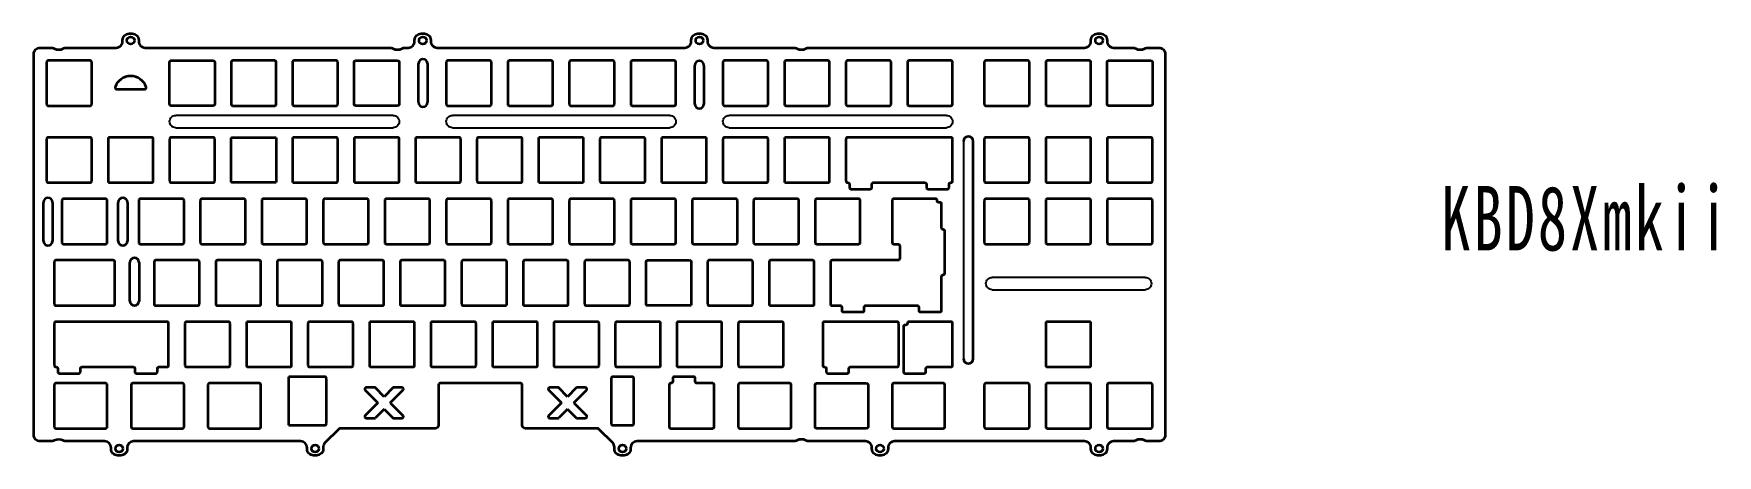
# Model space of a CAD drawing. Header units: millimetres. Extents: x 0 to 522, y 0 to 131.
import ezdxf

# ---------------------------------------------------------------- set-up
doc = ezdxf.new("R2010")
doc.units = ezdxf.units.MM
doc.layers.get('0').update_dxf_attribs({"lineweight": 35})
doc.styles.add('标准', font='', dxfattribs={"width": 0.667})
doc.styles.get('标准').set_extended_font_data('仿宋_gb2312')

msp = doc.modelspace()

# ---------------------------------------------------------------- linework, layer by layer
for p, q in [((119.22, 109.43), (119.22, 121.43)), ((122.03, 121.43), (122.03, 109.43)), ((204.85, 108.89), (204.85, 120.89)), ((207.67, 120.89), (207.67, 108.89)), ((25.74, 113.49), (34.36, 113.49)), ((291.11, 29.96), (291.11, 97.31)), ((3, 66.42), (3, 78.42)), ((5.81, 78.42), (5.81, 66.42)), ((26.22, 66.42), (26.22, 78.42)), ((29.03, 78.42), (29.03, 66.42)), ((29.82, 47.82), (29.82, 59.82)), ((32.64, 59.82), (32.64, 47.82)), ((105.51, 21.04), (103.09, 21.04)), ((108.57, 18.18), (105.86, 20.9)), ((111.28, 20.9), (108.57, 18.18)), ((114.05, 21.04), (111.64, 21.04)), ((162.36, 21.04), (159.94, 21.04)), ((165.42, 18.18), (162.71, 20.9)), ((168.13, 20.9), (165.42, 18.18)), ((170.9, 21.04), (168.49, 21.04)), ((102.74, 20.19), (106.66, 16.27)), ((106.66, 16.27), (102.74, 12.35)), ((110.49, 16.27), (114.4, 20.19)), ((110.49, 16.27), (114.4, 12.35)), ((159.59, 20.19), (163.51, 16.27)), ((163.51, 16.27), (159.59, 12.35)), ((167.34, 16.27), (171.26, 20.19)), ((167.34, 16.27), (171.26, 12.35)), ((103.09, 11.5), (105.51, 11.5)), ((108.57, 14.36), (105.86, 11.65)), ((108.57, 14.36), (111.28, 11.65)), ((111.64, 11.5), (114.05, 11.5)), ((159.94, 11.5), (162.36, 11.5)), ((165.42, 14.36), (162.71, 11.65)), ((165.42, 14.36), (168.13, 11.65)), ((168.49, 11.5), (170.9, 11.5))]:
    msp.add_line(p, q)
at = {"color": 7, "linetype": 'Continuous', "lineweight": 25}
for p, q in [((111.35, 105.36), (44, 105.36)), ((197.08, 105.36), (129.73, 105.36)), ((282.8, 105.36), (215.45, 105.36)), ((44, 101.56), (111.35, 101.56)), ((129.73, 101.56), (197.08, 101.56)), ((215.45, 101.56), (282.8, 101.56)), ((288.11, 97.31), (288.11, 29.96)), ((344.4, 55.15), (296.93, 55.15)), ((296.93, 51.35), (344.4, 51.35))]:
    msp.add_line(p, q, dxfattribs=at)
for points in [[(345.24, 4.35, -0.124369), (344.29, 4.59, 0.252646), (341.44, 4.59, -0.124369), (340.49, 4.35), (334.59, 4.35, 0.414214), (332.59, 2.35), (332.59, 2, -0.414214), (330.59, 0), (329.59, 0, -0.414214), (327.59, 2), (327.59, 2.35, 0.414214), (325.59, 4.35), (266.72, 4.35, 0.414214), (264.72, 2.35), (264.72, 2, -0.414214), (262.72, 0), (261.72, 0, -0.414214), (259.72, 2), (259.72, 2.35, 0.414214), (257.72, 4.35), (240.24, 4.35, -0.124369), (239.29, 4.59, 0.252646), (236.44, 4.59, -0.124369), (235.49, 4.35), (186.94, 4.35, 0.414214), (184.94, 2.35), (184.94, 2, -0.414214), (182.94, 0), (181.94, 0, -0.414214), (179.94, 2), (179.94, 2.52, 0.198912), (179.36, 3.94), (175.24, 8.06, 0.198912), (174.53, 8.35), (152.35, 8.35, -0.414214), (151.35, 9.35), (151.35, 21.85, 0.414214), (150.85, 22.35), (125.94, 22.35, 0.414214), (125.44, 21.85), (125.44, 9.35, -0.414214), (124.44, 8.35), (95.11, 8.35, 0.198912), (94.41, 8.06), (90.29, 3.94, 0.198912), (89.7, 2.52), (89.7, 2, -0.414214), (87.7, 0), (86.7, 0, -0.414214), (84.7, 2), (84.7, 2.35, 0.414214), (82.7, 4.35), (30.98, 4.35, 0.414214), (28.98, 2.35), (28.98, 2, -0.414214), (26.98, 0), (25.98, 0, -0.414214), (23.98, 2), (23.98, 2.35, 0.414214), (21.98, 4.35), (10.12, 4.35, -0.124369), (9.17, 4.59, 0.252646), (6.33, 4.59, -0.124369), (5.38, 4.35), (2, 4.35, -0.414214), (0, 6.35), (0, 124.36, -0.414214), (2, 126.36), (5.38, 126.36, -0.124369), (6.33, 126.12, 0.252646), (9.17, 126.12, -0.124369), (10.12, 126.36), (25.55, 126.36, 0.414214), (27.55, 128.36), (27.55, 128.71, -0.414214), (29.55, 130.71), (30.55, 130.71, -0.414214), (32.55, 128.71), (32.55, 128.36, 0.414214), (34.55, 126.36), (110.38, 126.36, -0.124369), (111.33, 126.12, 0.252646), (114.17, 126.12, -0.124369), (115.12, 126.36), (116.04, 126.36, 0.414214), (118.04, 128.36), (118.04, 128.71, -0.414214), (120.04, 130.71), (121.04, 130.71, -0.414214), (123.04, 128.71), (123.04, 128.36, 0.414214), (125.04, 126.36), (201.76, 126.36, 0.414214), (203.76, 128.36), (203.76, 128.71, -0.414214), (205.76, 130.71), (206.76, 130.71, -0.414214), (208.76, 128.71), (208.76, 128.36, 0.414214), (210.76, 126.36), (235.49, 126.36, -0.124369), (236.44, 126.12, 0.252646), (239.29, 126.12, -0.124369), (240.24, 126.36), (325.59, 126.36, 0.414214), (327.59, 128.36), (327.59, 128.71, -0.414214), (329.59, 130.71), (330.59, 130.71, -0.414214), (332.59, 128.71), (332.59, 128.36, 0.414214), (334.59, 126.36), (340.49, 126.36, -0.124369), (341.44, 126.12, 0.252646), (344.29, 126.12, -0.124369), (345.24, 126.36), (348.61, 126.36, -0.414214), (350.61, 124.36), (350.61, 6.35, -0.414214), (348.61, 4.35)], [(17.5, 122.36), (4.5, 122.36, 0.414214), (4, 121.86), (4, 108.86, 0.414214), (4.5, 108.36), (17.5, 108.36, 0.414214), (18, 108.86), (18, 121.86, 0.414214)], [(42.1, 121.86, -0.414214), (42.6, 122.36), (55.6, 122.36, -0.414214), (56.1, 121.86), (56.1, 108.86, -0.414214), (55.6, 108.36), (42.6, 108.36, -0.414214), (42.1, 108.86)], [(74.65, 122.36), (61.65, 122.36, 0.414214), (61.15, 121.86), (61.15, 108.86, 0.414214), (61.65, 108.36), (74.65, 108.36, 0.414214), (75.15, 108.86), (75.15, 121.86, 0.414214)], [(93.7, 122.36), (80.7, 122.36, 0.414214), (80.2, 121.86), (80.2, 108.86, 0.414214), (80.7, 108.36), (93.7, 108.36, 0.414214), (94.2, 108.86), (94.2, 121.86, 0.414214)], [(99.25, 121.86, -0.414214), (99.75, 122.36), (112.75, 122.36, -0.414214), (113.25, 121.86), (113.25, 108.86, -0.414214), (112.75, 108.36), (99.75, 108.36, -0.414214), (99.25, 108.86)], [(141.32, 122.36), (128.32, 122.36, 0.414214), (127.83, 121.86), (127.83, 108.86, 0.414214), (128.32, 108.36), (141.32, 108.36, 0.414214), (141.82, 108.86), (141.82, 121.86, 0.414214)], [(160.38, 122.36), (147.38, 122.36, 0.414214), (146.88, 121.86), (146.88, 108.86, 0.414214), (147.38, 108.36), (160.38, 108.36, 0.414214), (160.88, 108.86), (160.88, 121.86, 0.414214)], [(179.43, 122.36), (166.43, 122.36, 0.414214), (165.93, 121.86), (165.93, 108.86, 0.414214), (166.43, 108.36), (179.43, 108.36, 0.414214), (179.93, 108.86), (179.93, 121.86, 0.414214)], [(198.98, 108.86), (198.98, 121.86, 0.414214), (198.48, 122.36), (185.48, 122.36, 0.414214), (184.98, 121.86), (184.98, 108.86, 0.414214), (185.48, 108.36), (198.48, 108.36, 0.414214)], [(227.05, 122.36), (214.05, 122.36, 0.414214), (213.55, 121.86), (213.55, 108.86, 0.414214), (214.05, 108.36), (227.05, 108.36, 0.414214), (227.55, 108.86), (227.55, 121.86, 0.414214)], [(246.1, 122.36), (233.1, 122.36, 0.414214), (232.6, 121.86), (232.6, 108.86, 0.414214), (233.1, 108.36), (246.1, 108.36, 0.414214), (246.6, 108.86), (246.6, 121.86, 0.414214)], [(265.15, 122.36), (252.15, 122.36, 0.414214), (251.65, 121.86), (251.65, 108.86, 0.414214), (252.15, 108.36), (265.15, 108.36, 0.414214), (265.65, 108.86), (265.65, 121.86, 0.414214)], [(284.7, 108.86), (284.7, 121.86, 0.414214), (284.2, 122.36), (271.2, 122.36, 0.414214), (270.7, 121.86), (270.7, 108.86, 0.414214), (271.2, 108.36), (284.2, 108.36, 0.414214)], [(308.01, 122.36), (295.01, 122.36, 0.414214), (294.51, 121.86), (294.51, 108.86, 0.414214), (295.01, 108.36), (308.01, 108.36, 0.414214), (308.51, 108.86), (308.51, 121.86, 0.414214)], [(327.06, 122.36), (314.06, 122.36, 0.414214), (313.56, 121.86), (313.56, 108.86, 0.414214), (314.06, 108.36), (327.06, 108.36, 0.414214), (327.56, 108.86), (327.56, 121.86, 0.414214)], [(332.61, 121.86, -0.414214), (333.11, 122.36), (346.11, 122.36, -0.414214), (346.61, 121.86), (346.61, 108.86, -0.414214), (346.11, 108.36), (333.11, 108.36, -0.414214), (332.61, 108.86)], [(17.5, 98.55), (4.5, 98.55, 0.414214), (4, 98.05), (4, 85.05, 0.414214), (4.5, 84.55), (17.5, 84.55, 0.414214), (18, 85.05), (18, 98.05, 0.414214)], [(36.55, 98.55), (23.55, 98.55, 0.414214), (23.05, 98.05), (23.05, 85.05, 0.414214), (23.55, 84.55), (36.55, 84.55, 0.414214), (37.05, 85.05), (37.05, 98.05, 0.414214)], [(55.6, 98.55), (42.6, 98.55, 0.414214), (42.1, 98.05), (42.1, 85.05, 0.414214), (42.6, 84.55), (55.6, 84.55, 0.414214), (56.1, 85.05), (56.1, 98.05, 0.414214)], [(61.15, 98.05, -0.414214), (61.65, 98.55), (74.65, 98.55, -0.414214), (75.15, 98.05), (75.15, 85.05, -0.414214), (74.65, 84.55), (61.65, 84.55, -0.414214), (61.15, 85.05)], [(94.2, 85.05), (94.2, 98.05, 0.414214), (93.7, 98.55), (80.7, 98.55, 0.414214), (80.2, 98.05), (80.2, 85.05, 0.414214), (80.7, 84.55), (93.7, 84.55, 0.414214)], [(112.75, 98.55), (99.75, 98.55, 0.414214), (99.25, 98.05), (99.25, 85.05, 0.414214), (99.75, 84.55), (112.75, 84.55, 0.414214), (113.25, 85.05), (113.25, 98.05, 0.414214)], [(132.3, 85.05), (132.3, 98.05, 0.414214), (131.8, 98.55), (118.8, 98.55, 0.414214), (118.3, 98.05), (118.3, 85.05, 0.414214), (118.8, 84.55), (131.8, 84.55, 0.414214)], [(150.85, 98.55), (137.85, 98.55, 0.414214), (137.35, 98.05), (137.35, 85.05, 0.414214), (137.85, 84.55), (150.85, 84.55, 0.414214), (151.35, 85.05), (151.35, 98.05, 0.414214)], [(169.9, 98.55), (156.9, 98.55, 0.414214), (156.4, 98.05), (156.4, 85.05, 0.414214), (156.9, 84.55), (169.9, 84.55, 0.414214), (170.4, 85.05), (170.4, 98.05, 0.414214)], [(188.95, 98.55), (175.95, 98.55, 0.414214), (175.45, 98.05), (175.45, 85.05, 0.414214), (175.95, 84.55), (188.95, 84.55, 0.414214), (189.45, 85.05), (189.45, 98.05, 0.414214)], [(208, 98.55), (195, 98.55, 0.414214), (194.5, 98.05), (194.5, 85.05, 0.414214), (195, 84.55), (208, 84.55, 0.414214), (208.5, 85.05), (208.5, 98.05, 0.414214)], [(227.05, 98.55), (214.05, 98.55, 0.414214), (213.55, 98.05), (213.55, 85.05, 0.414214), (214.05, 84.55), (227.05, 84.55, 0.414214), (227.55, 85.05), (227.55, 98.05, 0.414214)], [(246.1, 98.55), (233.1, 98.55, 0.414214), (232.6, 98.05), (232.6, 85.05, 0.414214), (233.1, 84.55), (246.1, 84.55, 0.414214), (246.6, 85.05), (246.6, 98.05, 0.414214)], [(252.24, 84.55, -0.414214), (252.74, 84.05), (252.74, 83.05, 0.414214), (253.24, 82.55), (259.24, 82.55, 0.414214), (259.74, 83.05), (259.74, 84.05, -0.414214), (260.24, 84.55), (276.11, 84.55, -0.414214), (276.61, 84.05), (276.61, 83.05, 0.414214), (277.11, 82.55), (283.11, 82.55, 0.414214), (283.61, 83.05), (283.61, 84.05, -0.414214), (284.11, 84.55), (284.2, 84.55, 0.414214), (284.7, 85.05), (284.7, 98.05, 0.414214), (284.2, 98.55), (252.15, 98.55, 0.414214), (251.65, 98.05), (251.65, 85.05, 0.414214), (252.15, 84.55)], [(308.01, 98.55), (295.01, 98.55, 0.414214), (294.51, 98.05), (294.51, 85.05, 0.414214), (295.01, 84.55), (308.01, 84.55, 0.414214), (308.51, 85.05), (308.51, 98.05, 0.414214)], [(327.06, 98.55), (314.06, 98.55, 0.414214), (313.56, 98.05), (313.56, 85.05, 0.414214), (314.06, 84.55), (327.06, 84.55, 0.414214), (327.56, 85.05), (327.56, 98.05, 0.414214)], [(346.11, 98.55), (333.11, 98.55, 0.414214), (332.61, 98.05), (332.61, 85.05, 0.414214), (333.11, 84.55), (346.11, 84.55, 0.414214), (346.61, 85.05), (346.61, 98.05, 0.414214)], [(22.26, 79.5), (9.26, 79.5, 0.414214), (8.76, 79), (8.76, 66, 0.414214), (9.26, 65.5), (22.26, 65.5, 0.414214), (22.76, 66), (22.76, 79, 0.414214)], [(46.08, 79.5), (33.08, 79.5, 0.414214), (32.58, 79), (32.58, 66, 0.414214), (33.08, 65.5), (46.08, 65.5, 0.414214), (46.58, 66), (46.58, 79, 0.414214)], [(65.12, 79.5), (52.12, 79.5, 0.414214), (51.62, 79), (51.62, 66, 0.414214), (52.12, 65.5), (65.12, 65.5, 0.414214), (65.62, 66), (65.62, 79, 0.414214)], [(84.18, 79.5), (71.18, 79.5, 0.414214), (70.68, 79), (70.68, 66, 0.414214), (71.18, 65.5), (84.18, 65.5, 0.414214), (84.68, 66), (84.68, 79, 0.414214)], [(103.23, 79.5), (90.23, 79.5, 0.414214), (89.73, 79), (89.73, 66, 0.414214), (90.23, 65.5), (103.23, 65.5, 0.414214), (103.73, 66), (103.73, 79, 0.414214)], [(122.28, 79.5), (109.28, 79.5, 0.414214), (108.78, 79), (108.78, 66, 0.414214), (109.28, 65.5), (122.28, 65.5, 0.414214), (122.78, 66), (122.78, 79, 0.414214)], [(141.32, 79.5), (128.32, 79.5, 0.414214), (127.83, 79), (127.83, 66, 0.414214), (128.32, 65.5), (141.32, 65.5, 0.414214), (141.82, 66), (141.82, 79, 0.414214)], [(160.38, 79.5), (147.38, 79.5, 0.414214), (146.88, 79), (146.88, 66, 0.414214), (147.38, 65.5), (160.38, 65.5, 0.414214), (160.88, 66), (160.88, 79, 0.414214)], [(179.43, 79.5), (166.43, 79.5, 0.414214), (165.93, 79), (165.93, 66, 0.414214), (166.43, 65.5), (179.43, 65.5, 0.414214), (179.93, 66), (179.93, 79, 0.414214)], [(198.48, 79.5), (185.48, 79.5, 0.414214), (184.98, 79), (184.98, 66, 0.414214), (185.48, 65.5), (198.48, 65.5, 0.414214), (198.98, 66), (198.98, 79, 0.414214)], [(217.53, 79.5), (204.53, 79.5, 0.414214), (204.03, 79), (204.03, 66, 0.414214), (204.53, 65.5), (217.53, 65.5, 0.414214), (218.03, 66), (218.03, 79, 0.414214)], [(236.57, 79.5), (223.57, 79.5, 0.414214), (223.07, 79), (223.07, 66, 0.414214), (223.57, 65.5), (236.57, 65.5, 0.414214), (237.07, 66), (237.07, 79, 0.414214)], [(256.12, 66), (256.12, 79, 0.414214), (255.62, 79.5), (242.62, 79.5, 0.414214), (242.12, 79), (242.12, 66, 0.414214), (242.62, 65.5), (255.62, 65.5, 0.414214)], [(249.86, 46.45, -0.414214), (250.36, 45.95), (250.36, 44.95, 0.414214), (250.86, 44.45), (256.86, 44.45, 0.414214), (257.36, 44.95), (257.36, 45.95, -0.414214), (257.86, 46.45), (273.73, 46.45, -0.414214), (274.23, 45.95), (274.23, 44.95, 0.414214), (274.73, 44.45), (280.82, 44.45, 0.414214), (281.32, 44.95), (281.32, 55.47, -0.414214), (281.82, 55.97, 0.414214), (282.32, 56.47), (282.32, 69.47, 0.414214), (281.82, 69.97, -0.414214), (281.32, 70.47), (281.32, 77.91, 0.414214), (280.82, 78.41), (280.44, 78.41, -0.414214), (279.94, 78.91), (279.94, 79, 0.414214), (279.44, 79.5), (266.44, 79.5, 0.414214), (265.94, 79), (265.94, 66, 0.414214), (266.44, 65.5), (267.82, 65.5, -0.414214), (268.32, 65), (268.32, 60.95, -0.414214), (267.82, 60.45), (247.39, 60.45, 0.414214), (246.89, 59.95), (246.89, 46.95, 0.414214), (247.39, 46.45)], [(308.01, 79.5), (295.01, 79.5, 0.414214), (294.51, 79), (294.51, 66, 0.414214), (295.01, 65.5), (308.01, 65.5, 0.414214), (308.51, 66), (308.51, 79, 0.414214)], [(327.06, 79.5), (314.06, 79.5, 0.414214), (313.56, 79), (313.56, 66, 0.414214), (314.06, 65.5), (327.06, 65.5, 0.414214), (327.56, 66), (327.56, 79, 0.414214)], [(346.11, 79.5), (333.11, 79.5, 0.414214), (332.61, 79), (332.61, 66, 0.414214), (333.11, 65.5), (346.11, 65.5, 0.414214), (346.61, 66), (346.61, 79, 0.414214)], [(24.64, 60.45), (6.88, 60.45, 0.414214), (6.38, 59.95), (6.38, 46.95, 0.414214), (6.88, 46.45), (24.64, 46.45, 0.414214), (25.14, 46.95), (25.14, 59.95, 0.414214)], [(50.84, 60.45), (37.84, 60.45, 0.414214), (37.34, 59.95), (37.34, 46.95, 0.414214), (37.84, 46.45), (50.84, 46.45, 0.414214), (51.34, 46.95), (51.34, 59.95, 0.414214)], [(69.89, 60.45), (56.89, 60.45, 0.414214), (56.39, 59.95), (56.39, 46.95, 0.414214), (56.89, 46.45), (69.89, 46.45, 0.414214), (70.39, 46.95), (70.39, 59.95, 0.414214)], [(88.94, 60.45), (75.94, 60.45, 0.414214), (75.44, 59.95), (75.44, 46.95, 0.414214), (75.94, 46.45), (88.94, 46.45, 0.414214), (89.44, 46.95), (89.44, 59.95, 0.414214)], [(107.99, 60.45), (94.99, 60.45, 0.414214), (94.49, 59.95), (94.49, 46.95, 0.414214), (94.99, 46.45), (107.99, 46.45, 0.414214), (108.49, 46.95), (108.49, 59.95, 0.414214)], [(127.04, 60.45), (114.04, 60.45, 0.414214), (113.54, 59.95), (113.54, 46.95, 0.414214), (114.04, 46.45), (127.04, 46.45, 0.414214), (127.54, 46.95), (127.54, 59.95, 0.414214)], [(146.09, 60.45), (133.09, 60.45, 0.414214), (132.59, 59.95), (132.59, 46.95, 0.414214), (133.09, 46.45), (146.09, 46.45, 0.414214), (146.59, 46.95), (146.59, 59.95, 0.414214)], [(165.14, 60.45), (152.14, 60.45, 0.414214), (151.64, 59.95), (151.64, 46.95, 0.414214), (152.14, 46.45), (165.14, 46.45, 0.414214), (165.64, 46.95), (165.64, 59.95, 0.414214)], [(184.19, 60.45), (171.19, 60.45, 0.414214), (170.69, 59.95), (170.69, 46.95, 0.414214), (171.19, 46.45), (184.19, 46.45, 0.414214), (184.69, 46.95), (184.69, 59.95, 0.414214)], [(189.74, 59.95, -0.414214), (190.24, 60.45), (203.24, 60.45, -0.414214), (203.74, 59.95), (203.74, 46.95, -0.414214), (203.24, 46.45), (190.24, 46.45, -0.414214), (189.74, 46.95)], [(222.29, 60.45), (209.29, 60.45, 0.414214), (208.79, 59.95), (208.79, 46.95, 0.414214), (209.29, 46.45), (222.29, 46.45, 0.414214), (222.79, 46.95), (222.79, 59.95, 0.414214)], [(241.34, 60.45), (228.34, 60.45, 0.414214), (227.84, 59.95), (227.84, 46.95, 0.414214), (228.34, 46.45), (241.34, 46.45, 0.414214), (241.84, 46.95), (241.84, 59.95, 0.414214)], [(38.34, 26.9, -0.414214), (38.84, 27.4), (41.31, 27.4, 0.414214), (41.81, 27.9), (41.81, 40.9, 0.414214), (41.31, 41.4), (6.88, 41.4, 0.414214), (6.38, 40.9), (6.38, 27.9, 0.414214), (6.88, 27.4), (6.97, 27.4, -0.414214), (7.47, 26.9), (7.47, 25.9, 0.414214), (7.97, 25.4), (13.97, 25.4, 0.414214), (14.47, 25.9), (14.47, 26.9, -0.414214), (14.97, 27.4), (30.84, 27.4, -0.414214), (31.34, 26.9), (31.34, 25.9, 0.414214), (31.84, 25.4), (37.84, 25.4, 0.414214), (38.34, 25.9)], [(60.36, 41.4), (47.36, 41.4, 0.414214), (46.86, 40.9), (46.86, 27.9, 0.414214), (47.36, 27.4), (60.36, 27.4, 0.414214), (60.86, 27.9), (60.86, 40.9, 0.414214)], [(79.41, 41.4), (66.41, 41.4, 0.414214), (65.91, 40.9), (65.91, 27.9, 0.414214), (66.41, 27.4), (79.41, 27.4, 0.414214), (79.91, 27.9), (79.91, 40.9, 0.414214)], [(98.46, 41.4), (85.46, 41.4, 0.414214), (84.96, 40.9), (84.96, 27.9, 0.414214), (85.46, 27.4), (98.46, 27.4, 0.414214), (98.96, 27.9), (98.96, 40.9, 0.414214)], [(117.51, 41.4), (104.51, 41.4, 0.414214), (104.01, 40.9), (104.01, 27.9, 0.414214), (104.51, 27.4), (117.51, 27.4, 0.414214), (118.01, 27.9), (118.01, 40.9, 0.414214)], [(136.56, 41.4), (123.56, 41.4, 0.414214), (123.06, 40.9), (123.06, 27.9, 0.414214), (123.56, 27.4), (136.56, 27.4, 0.414214), (137.06, 27.9), (137.06, 40.9, 0.414214)], [(155.61, 41.4), (142.61, 41.4, 0.414214), (142.11, 40.9), (142.11, 27.9, 0.414214), (142.61, 27.4), (155.61, 27.4, 0.414214), (156.11, 27.9), (156.11, 40.9, 0.414214)], [(174.66, 41.4), (161.66, 41.4, 0.414214), (161.16, 40.9), (161.16, 27.9, 0.414214), (161.66, 27.4), (174.66, 27.4, 0.414214), (175.16, 27.9), (175.16, 40.9, 0.414214)], [(193.71, 41.4), (180.71, 41.4, 0.414214), (180.21, 40.9), (180.21, 27.9, 0.414214), (180.71, 27.4), (193.71, 27.4, 0.414214), (194.21, 27.9), (194.21, 40.9, 0.414214)], [(212.76, 41.4), (199.76, 41.4, 0.414214), (199.26, 40.9), (199.26, 27.9, 0.414214), (199.76, 27.4), (212.76, 27.4, 0.414214), (213.26, 27.9), (213.26, 40.9, 0.414214)], [(231.81, 41.4), (218.81, 41.4, 0.414214), (218.31, 40.9), (218.31, 27.9, 0.414214), (218.81, 27.4), (231.81, 27.4, 0.414214), (232.31, 27.9), (232.31, 40.9, 0.414214)], [(245.09, 27.4, -0.414214), (245.59, 26.9), (245.59, 25.9, 0.414214), (246.09, 25.4), (252.09, 25.4, 0.414214), (252.59, 25.9), (252.59, 26.9, -0.414214), (253.09, 27.4), (267.53, 27.4, 0.414214), (268.03, 27.9), (268.03, 40.9, 0.414214), (267.53, 41.4), (245.01, 41.4, 0.414214), (244.51, 40.9), (244.51, 27.9, 0.414214), (245.01, 27.4)], [(270.7, 40.9, -0.414214), (270.2, 40.4), (269.97, 40.4, 0.414214), (269.47, 39.9), (269.47, 25.9, 0.414214), (269.97, 25.4), (275.97, 25.4, 0.414214), (276.47, 25.9), (276.47, 26.9, -0.414214), (276.97, 27.4), (284.2, 27.4, 0.414214), (284.7, 27.9), (284.7, 40.9, 0.414214), (284.2, 41.4), (271.2, 41.4, 0.414214)], [(327.56, 27.9), (327.56, 40.9, 0.414214), (327.06, 41.4), (314.06, 41.4, 0.414214), (313.56, 40.9), (313.56, 27.9, 0.414214), (314.06, 27.4), (327.06, 27.4, 0.414214)], [(22.26, 22.35), (6.88, 22.35, 0.414214), (6.38, 21.85), (6.38, 8.85, 0.414214), (6.88, 8.35), (22.26, 8.35, 0.414214), (22.76, 8.85), (22.76, 21.85, 0.414214)], [(46.08, 22.35), (30.69, 22.35, 0.414214), (30.19, 21.85), (30.19, 8.85, 0.414214), (30.69, 8.35), (46.08, 8.35, 0.414214), (46.58, 8.85), (46.58, 21.85, 0.414214)], [(69.89, 22.35), (54.51, 22.35, 0.414214), (54.01, 21.85), (54.01, 8.85, 0.414214), (54.51, 8.35), (69.89, 8.35, 0.414214), (70.39, 8.85), (70.39, 21.85, 0.414214)], [(79.44, 9.35), (90.2, 9.35, 0.414214), (90.7, 9.85), (90.7, 23.85, 0.414214), (90.2, 24.35), (79.44, 24.35, 0.414214), (78.94, 23.85), (78.94, 9.85, 0.414214)], [(179.44, 9.35), (185.44, 9.35, 0.414214), (185.94, 9.85), (185.94, 23.85, 0.414214), (185.44, 24.35), (179.44, 24.35, 0.414214), (178.94, 23.85), (178.94, 9.85, 0.414214)], [(198, 22.85, -0.414214), (197.5, 22.35), (197.38, 22.35, 0.414214), (196.88, 21.85), (196.88, 8.85, 0.414214), (197.38, 8.35), (210.38, 8.35, 0.414214), (210.88, 8.85), (210.88, 21.85, 0.414214), (210.38, 22.35), (205.5, 22.35, -0.414214), (205, 22.85), (205, 23.85, 0.414214), (204.5, 24.35), (198.5, 24.35, 0.414214), (198, 23.85)], [(234.19, 22.35), (218.81, 22.35, 0.414214), (218.31, 21.85), (218.31, 8.85, 0.414214), (218.81, 8.35), (234.19, 8.35, 0.414214), (234.69, 8.85), (234.69, 21.85, 0.414214)], [(258.01, 22.35, -0.414214), (258.51, 21.85), (258.51, 8.85, -0.414214), (258.01, 8.35), (242.62, 8.35, -0.414214), (242.12, 8.85), (242.12, 21.85, -0.414214), (242.62, 22.35)], [(281.82, 22.35), (266.44, 22.35, 0.414214), (265.94, 21.85), (265.94, 8.85, 0.414214), (266.44, 8.35), (281.82, 8.35, 0.414214), (282.32, 8.85), (282.32, 21.85, 0.414214)], [(308.01, 22.35), (295.01, 22.35, 0.414214), (294.51, 21.85), (294.51, 8.85, 0.414214), (295.01, 8.35), (308.01, 8.35, 0.414214), (308.51, 8.85), (308.51, 21.85, 0.414214)], [(327.06, 22.35), (314.06, 22.35, 0.414214), (313.56, 21.85), (313.56, 8.85, 0.414214), (314.06, 8.35), (327.06, 8.35, 0.414214), (327.56, 8.85), (327.56, 21.85, 0.414214)], [(346.61, 8.85), (346.61, 21.85, 0.414214), (346.11, 22.35), (333.11, 22.35, 0.414214), (332.61, 21.85), (332.61, 8.85, 0.414214), (333.11, 8.35), (346.11, 8.35, 0.414214)]]:
    msp.add_lwpolyline(points, format="xyb", close=True)
for centre in [(30.05, 128.61), (120.54, 128.61), (206.26, 128.61), (330.09, 128.61), (26.48, 2.1), (87.2, 2.1), (182.44, 2.1), (262.22, 2.1), (330.09, 2.1)]:
    msp.add_circle(centre, 1.15)
for centre, radius, start, end in [((120.62, 121.43), 1.41, 0, 180), ((206.26, 120.89), 1.41, 0, 180), ((30.05, 112.49), 5.07, 19.1804, 160.8197), ((25.74, 113.99), 0.5, 160.8199, 270), ((34.36, 113.99), 0.5, 270.001, 19.1782), ((120.62, 109.43), 1.41, 180, 360), ((206.26, 108.89), 1.41, 180, 0), ((289.61, 97.31), 1.5, 0, 180), ((4.41, 78.42), 1.41, 360, 180), ((27.62, 78.42), 1.41, 0, 180), ((4.41, 66.42), 1.41, 180, 0), ((27.62, 66.42), 1.41, 180, 0), ((31.23, 59.82), 1.41, 0, 180), ((31.23, 47.82), 1.41, 180, 360), ((289.61, 29.96), 1.5, 180, 0), ((103.09, 20.54), 0.5, 90, 225.0033), ((105.51, 20.54), 0.5, 45.0033, 90), ((111.64, 20.54), 0.5, 90, 134.9967), ((114.05, 20.54), 0.5, 314.9967, 90), ((159.94, 20.54), 0.5, 90, 225.0033), ((162.36, 20.54), 0.5, 45.0033, 90), ((168.49, 20.54), 0.5, 90, 134.9967), ((170.9, 20.54), 0.5, 314.9967, 90), ((103.09, 12), 0.5, 134.9967, 270), ((105.51, 12), 0.5, 270, 314.9967), ((111.64, 12), 0.5, 225.0033, 270), ((114.05, 12), 0.5, 270, 45.0033), ((159.94, 12), 0.5, 134.9967, 270), ((162.36, 12), 0.5, 270, 314.9967), ((168.49, 12), 0.5, 225.0033, 270), ((170.9, 12), 0.5, 270, 45.0033)]:
    msp.add_arc(centre, radius, start, end)
for points in [[(44, 101.56), (43.75, 101.56), (43.5, 101.61), (43.04, 101.8), (42.83, 101.94), (42.48, 102.29), (42.34, 102.5), (42.15, 102.96), (42.1, 103.21), (42.1, 103.7), (42.15, 103.95), (42.34, 104.41), (42.48, 104.62), (42.83, 104.98), (43.04, 105.12), (43.5, 105.31), (43.75, 105.36), (44, 105.36)], [(111.35, 105.36), (111.6, 105.36), (111.85, 105.31), (112.31, 105.12), (112.52, 104.98), (112.87, 104.62), (113.01, 104.41), (113.2, 103.95), (113.25, 103.7), (113.25, 103.21), (113.2, 102.96), (113.01, 102.5), (112.87, 102.29), (112.52, 101.94), (112.31, 101.8), (111.85, 101.61), (111.6, 101.56), (111.35, 101.56)], [(129.73, 101.56), (129.48, 101.56), (129.23, 101.61), (128.77, 101.8), (128.56, 101.94), (128.21, 102.29), (128.06, 102.5), (127.87, 102.96), (127.83, 103.21), (127.83, 103.7), (127.87, 103.95), (128.06, 104.41), (128.21, 104.62), (128.56, 104.98), (128.77, 105.12), (129.23, 105.31), (129.48, 105.36), (129.73, 105.36)], [(197.08, 105.36), (197.32, 105.36), (197.57, 105.31), (198.03, 105.12), (198.24, 104.98), (198.59, 104.62), (198.74, 104.41), (198.93, 103.95), (198.98, 103.7), (198.98, 103.21), (198.93, 102.96), (198.74, 102.5), (198.59, 102.29), (198.24, 101.94), (198.03, 101.8), (197.57, 101.61), (197.32, 101.56), (197.08, 101.56)], [(215.45, 101.56), (215.2, 101.56), (214.95, 101.61), (214.49, 101.8), (214.28, 101.94), (213.93, 102.29), (213.79, 102.5), (213.6, 102.96), (213.55, 103.21), (213.55, 103.7), (213.6, 103.95), (213.79, 104.41), (213.93, 104.62), (214.28, 104.98), (214.49, 105.12), (214.95, 105.31), (215.2, 105.36), (215.45, 105.36)], [(282.8, 105.36), (283.05, 105.36), (283.3, 105.31), (283.76, 105.12), (283.97, 104.98), (284.32, 104.62), (284.46, 104.41), (284.65, 103.95), (284.7, 103.7), (284.7, 103.21), (284.65, 102.96), (284.46, 102.5), (284.32, 102.29), (283.97, 101.94), (283.76, 101.8), (283.3, 101.61), (283.05, 101.56), (282.8, 101.56)], [(296.93, 51.35), (296.68, 51.35), (296.43, 51.4), (295.97, 51.59), (295.76, 51.73), (295.41, 52.08), (295.27, 52.29), (295.08, 52.75), (295.03, 53), (295.03, 53.5), (295.08, 53.75), (295.27, 54.21), (295.41, 54.42), (295.76, 54.77), (295.97, 54.91), (296.43, 55.1), (296.68, 55.15), (296.93, 55.15)], [(344.4, 55.15), (344.65, 55.15), (344.9, 55.1), (345.36, 54.91), (345.57, 54.77), (345.92, 54.42), (346.06, 54.21), (346.25, 53.75), (346.3, 53.5), (346.3, 53), (346.25, 52.75), (346.06, 52.29), (345.92, 52.08), (345.57, 51.73), (345.36, 51.59), (344.9, 51.4), (344.65, 51.35), (344.4, 51.35)]]:
    msp.add_open_spline(points, degree=3, knots=[0, 0, 0, 0, 0.744907, 0.744907, 1.489815, 1.489815, 2.234722, 2.234722, 2.979629, 2.979629, 3.724536, 3.724536, 4.469444, 4.469444, 5.214351, 5.214351, 5.959258, 5.959258, 5.959258, 5.959258], dxfattribs=at)

# ---------------------------------------------------------------- texts
at = {"insert": (436.09, 83.5), "char_height": 20, "width": 83.206, "attachment_point": 1, "line_spacing_factor": 1.15057, "style": '标准'}
msp.add_mtext('\\T1.1;{\\fsimhei|b0|i0|c134|p49;KBD8Xmkii\\P}', dxfattribs=at)

doc.saveas('drawing.dxf')
